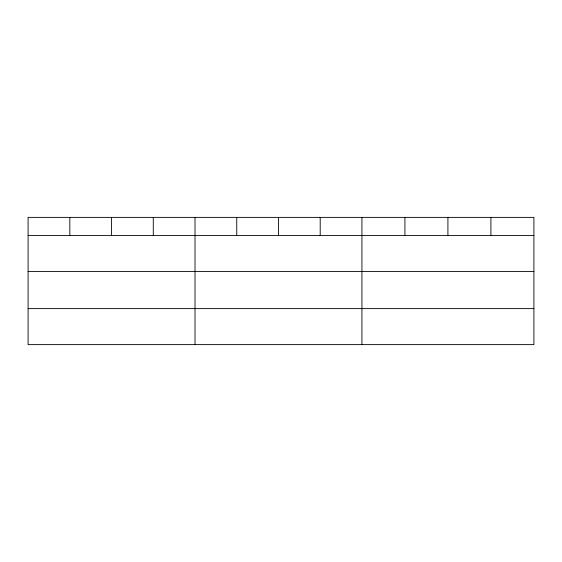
<?xml version="1.0" encoding="UTF-8"?>
<svg xmlns="http://www.w3.org/2000/svg" width="562" height="562" viewBox="0 0 562 562"><rect width="100%" height="100%" fill="white"/><g stroke="black" fill="none" stroke-linecap="round" stroke-linejoin="round"><path stroke-width="0.84" d="M533.9 271.523L533.9 217.382L28.1 217.382L28.1 344.618L533.9 344.618L533.9 271.523L28.1 271.523M28.1 235.527L533.9 235.527M28.1 308.615L533.9 308.615M490.907 217.382L490.907 235.527M447.914 217.382L447.914 235.527M404.921 217.382L404.921 235.527M361.928 217.382L361.928 344.618M320.2 217.382L320.2 235.527M278.471 217.382L278.471 235.527M236.743 217.382L236.743 235.527M195.014 217.382L195.014 344.618M153.285 217.382L153.285 235.527M111.557 217.382L111.557 235.527M69.829 217.382L69.829 235.527"/></g></svg>
